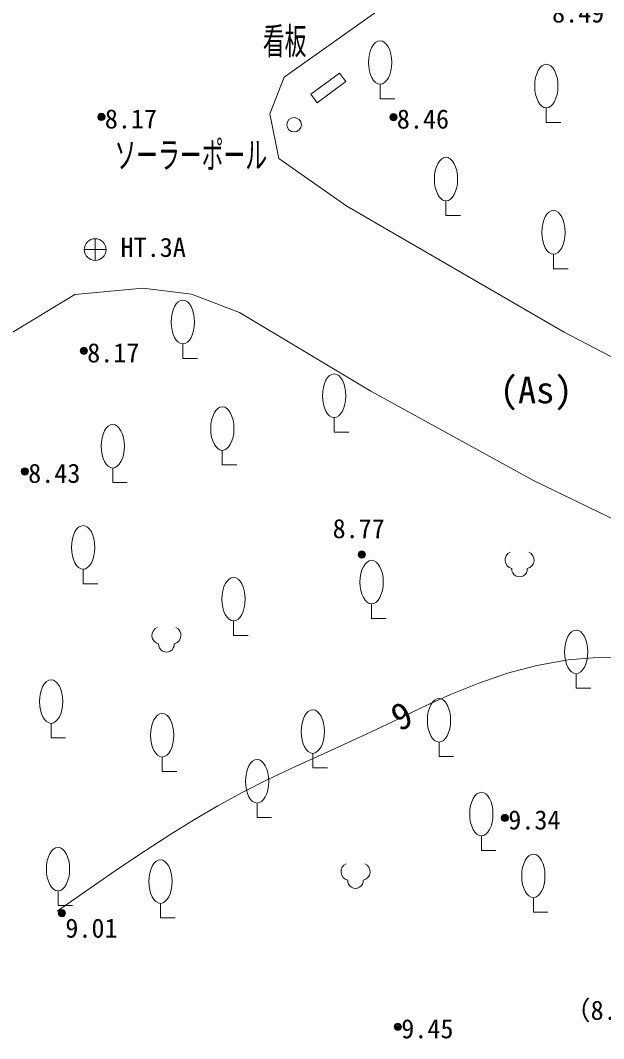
# Model space of a CAD drawing. Units: millimetres, scale not verified. Extents: x -205696 to 203092, y -138500 to 138701.
# Drawn here: x -109787 to -89732, y -18701 to 16334 of the extents above; entities that cross this region are included whole.
import ezdxf
from ezdxf.enums import TextEntityAlignment as Align

# ---------------------------------------------------------------- set-up
doc = ezdxf.new("R2010")
doc.units = ezdxf.units.MM
doc.header["$LTSCALE"] = 500
doc.header["$PDMODE"] = 32
doc.header["$PDSIZE"] = 250
for name, color, linetype, lineweight in [('0-0_S-SUV', 7, 'Continuous', 13), ('0-1_S-SUV-SRVR', 7, 'Continuous', 13), ('0-4_S-SUV-TTL', 7, 'Continuous', 13)]:
    doc.layers.add(name, color=color, linetype=linetype, lineweight=lineweight)
doc.styles.add('ＭＳ ゴシック', font='')
doc.styles.get('ＭＳ ゴシック').set_extended_font_data('MS Gothic')

msp = doc.modelspace()

# ---------------------------------------------------------------- linework, layer by layer
at = {"layer": '0-0_S-SUV'}
msp.add_line((-101212.2, 13114.3), (-100717.2, 14384.3), dxfattribs=at)
for points in [[(-90461, 20789.3), (-97291.1, 16814.3), (-100717.2, 14384.3)], [(-96917.1, 13634.3), (-97417.1, 13634.3), (-97417.1, 14134.3)], [(-91202, 12824.2), (-91702, 12824.2), (-91702, 13324.2)], [(-79827.9, 144), (-87176, 3561.1), (-91084.1, 5605.1), (-98561.2, 9938.2), (-100902.2, 11576.2), (-101212.2, 13114.3)], [(-94652.1, 9622.2), (-95152.1, 9622.2), (-95152.1, 10122.2)], [(-90956, 7790.1), (-91456, 7790.1), (-91456, 8290.2)], [(-110552.3, 5312.2), (-107919.3, 6905.2), (-105580.3, 7118.2), (-103907.2, 6908.2), (-102253.2, 6284.2), (-97741.2, 3577.1), (-92147.1, 502), (-82490, -4178.1), (-80066.8, -5368.4)], [(-103701.2, 4705.1), (-104201.3, 4705.1), (-104201.3, 5205.1)], [(-98498.2, 2170.1), (-98998.2, 2170.1), (-98998.2, 2670.1)], [(-102343.2, 1040.1), (-102843.2, 1040.1), (-102843.2, 1540.1)], [(-106111.3, 431.1), (-106611.3, 431.1), (-106611.3, 931.1)], [(-107129.3, -3048), (-107629.3, -3048), (-107629.3, -2548)], [(-97209.2, -4243), (-97709.2, -4243), (-97709.2, -3743)], [(-101957.2, -4830), (-102457.3, -4830), (-102457.3, -4330)], [(-88564.6, -5594.5), (-89809.9, -5581.4), (-90956.7, -5673.4), (-92026.7, -5859), (-93042, -6126.9), (-94024.5, -6465.9), (-94995.9, -6864.5), (-95978.3, -7311.5), (-96993.5, -7795.6), (-98063.5, -8305.5), (-99210, -8829.7), (-100299.6, -9322.6), (-101273.2, -9786.8), (-102161.2, -10237.7), (-102993.8, -10690.6), (-103801.2, -11160.8), (-104613.7, -11663.9), (-105461.5, -12215.1), (-106374.8, -12829.7), (-107383.9, -13523.2), (-108519.1, -14310.9)], [(-90177.1, -6644.1), (-90677.1, -6644.1), (-90677.1, -6144.1)], [(-108230.4, -8354), (-108730.4, -8354), (-108730.4, -7854)], [(-94892.2, -8997.1), (-95392.2, -8997.1), (-95392.2, -8497.1)], [(-104411.3, -9511.1), (-104911.3, -9511.1), (-104911.3, -9011.1)], [(-99232.2, -9385.1), (-99732.2, -9385.1), (-99732.2, -8885.1)], [(-101147.3, -11097.1), (-101647.3, -11097.1), (-101647.3, -10597.1)], [(-93436.1, -12224.2), (-93936.2, -12224.2), (-93936.1, -11724.1)], [(-107993.4, -14119.1), (-108493.4, -14119.1), (-108493.4, -13619.1)], [(-91648.1, -14352.2), (-92148.1, -14352.2), (-92148.1, -13852.2)], [(-104470.3, -14546.2), (-104970.3, -14546.2), (-104970.3, -14046.1)]]:
    msp.add_lwpolyline(points, dxfattribs=at)
msp.add_lwpolyline([(-99582.2, 13497.3), (-98598.1, 14227.3), (-98815.3, 14520), (-99799.3, 13790)], close=True, dxfattribs=at)
for centre, radius in [((-107001.3, 13010.3), 125), ((-107001.3, 13010.3), 100), ((-107001.3, 13010.3), 75), ((-107001.3, 13010.3), 50), ((-107001.3, 13010.3), 25), ((-107001.3, 13010.3), 10), ((-100376.2, 12743.2), 250), ((-96960.1, 13005.2), 125), ((-96960.1, 13005.2), 100), ((-96960.1, 13005.2), 75), ((-96960.1, 13005.2), 50), ((-96960.1, 13005.2), 25), ((-96960.1, 13005.2), 10), ((-107607.3, 4962.2), 125), ((-107607.3, 4962.2), 100), ((-107607.3, 4962.2), 75), ((-107607.3, 4962.2), 50), ((-107607.3, 4962.2), 25), ((-107607.3, 4962.2), 10), ((-109633.3, 815.1), 125), ((-109633.3, 815.1), 100), ((-109633.3, 815.1), 75), ((-109633.3, 815.1), 50), ((-109633.3, 815.1), 25), ((-109633.3, 815.1), 10), ((-98047.2, -2041), 125), ((-98047.2, -2041), 100), ((-98047.2, -2041), 75), ((-98047.2, -2041), 50), ((-98047.2, -2041), 25), ((-98047.2, -2041), 10), ((-93128.1, -11109.1), 125), ((-93128.1, -11109.1), 100), ((-93128.1, -11109.1), 75), ((-93128.1, -11109.1), 50), ((-93128.1, -11109.1), 25), ((-93128.1, -11109.1), 10), ((-108358.4, -14382.1), 125), ((-108358.4, -14382.1), 100), ((-108358.4, -14382.1), 75), ((-108358.4, -14382.1), 50), ((-108358.4, -14382.1), 25), ((-108358.4, -14382.1), 10), ((-96808.2, -18294.2), 125), ((-96808.2, -18294.2), 100), ((-96808.2, -18294.2), 75), ((-96808.2, -18294.2), 50), ((-96808.2, -18294.2), 25), ((-96808.2, -18294.2), 10)]:
    msp.add_circle(centre, radius, dxfattribs=at)
for centre, radius, start, end in [((-92823.8, -2237.1), 299.4, 113.44818, 257.28162), ((-92422.3, -2237.1), 299.4, 282.71802, 66.55145), ((-92623, -2545.3), 267.2, 176.52841, 3.47123), ((-104966.4, -4828.1), 299.4, 113.44818, 257.28162), ((-104564.9, -4828.1), 299.4, 282.71802, 66.55145), ((-104765.7, -5136.3), 267.2, 176.52841, 3.47123), ((-98463.3, -12957.1), 299.4, 113.44818, 257.28162), ((-98061.8, -12957.1), 299.4, 282.71802, 66.55145), ((-98262.5, -13265.3), 267.2, 176.52841, 3.47123)]:
    msp.add_arc(centre, radius, start, end, dxfattribs=at)
for centre in [(-97417.1, 14884.3), (-91702, 14074.2), (-95152.1, 10872.2), (-91456, 9040.2), (-104201.2, 5955.2), (-98998.2, 3420.1), (-102843.2, 2290.1), (-106611.3, 1681.1), (-107629.3, -1797.9), (-97709.2, -2993), (-102457.3, -3580), (-90677.1, -5394.1), (-108730.4, -7104), (-95392.2, -7747.1), (-104911.3, -8261.1), (-99732.2, -8135.1), (-101647.3, -9847.1), (-93936.1, -10974.1), (-108493.4, -12869.1), (-104970.3, -13296.1), (-92148.1, -13102.2)]:
    msp.add_ellipse(centre, major_axis=(0, 750), ratio=0.533333, dxfattribs=at)
for p in [(-107001.3, 13010.3), (-96960.1, 13005.2), (-107607.3, 4962.2), (-109633.3, 815.1), (-98047.2, -2041), (-93128.1, -11109.1), (-108358.4, -14382.1), (-96808.2, -18294.2)]:
    msp.add_point(p, dxfattribs=at)
at = {"layer": '0-1_S-SUV-SRVR'}
msp.add_circle((-107216.3, 8447.4), 375, dxfattribs=at)
at = {"layer": '0-4_S-SUV-TTL'}
for p, q in [((-107216.3, 8822.4), (-107216.3, 8072.4)), ((-106841.3, 8447.4), (-107591.3, 8447.4))]:
    msp.add_line(p, q, dxfattribs=at)

# ---------------------------------------------------------------- texts
at = {"layer": '0-0_S-SUV', "style": 'ＭＳ ゴシック'}
for s, height, p in [('8.49', 659.8, (-91504, 16060.9)), ('8.17', 659.8, (-106883.6, 12416.6)), ('8.46', 659.8, (-96842.5, 12411.5)), ('8.17', 659.8, (-107489.7, 4368.4)), ('(As)', 916.4, (-93298.5, 2884.1)), ('8.43', 659.8, (-109518.5, 223.3)), ('8.77', 659.8, (-99051.3, -1680.3)), ('9.34', 659.8, (-93010.5, -11702.9)), ('9.01', 659.8, (-108240.7, -15425.9)), ('（8.56）', 659.8, (-91079.9, -18251.1)), ('9.45', 659.8, (-96690.6, -18888))]:
    msp.add_text(s, height=height, dxfattribs=at).set_placement(p, align=Align.BOTTOM_LEFT)
at = {"layer": '0-0_S-SUV', "style": 'ＭＳ ゴシック', "width": 0.6}
for s, p in [('看板', (-101448.5, 14890.8)), ('ソーラーポール', (-106553.3, 10968.5))]:
    msp.add_text(s, height=916.4, dxfattribs=at).set_placement(p, align=Align.BOTTOM_LEFT)
at = {"layer": '0-0_S-SUV', "style": 'ＭＳ ゴシック'}
msp.add_text('9', height=916.4, rotation=25.139, dxfattribs=at).set_placement((-96646.6, -8388), align=Align.BOTTOM_LEFT)
at = {"layer": '0-1_S-SUV-SRVR', "style": 'ＭＳ ゴシック'}
msp.add_text('HT.3A', height=659.8, dxfattribs=at).set_placement((-106341.3, 7997.4), align=Align.BOTTOM_LEFT)

doc.saveas('drawing.dxf')
